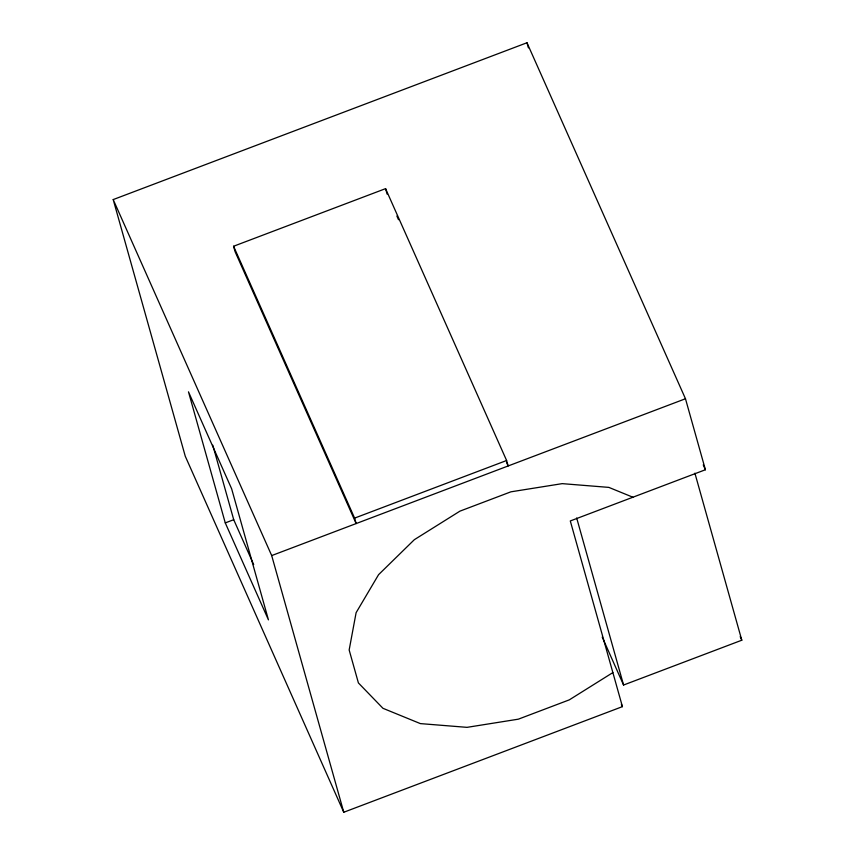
<?xml version="1.0" encoding="UTF-8"?>
<svg xmlns="http://www.w3.org/2000/svg" width="855" height="855" viewBox="0 0 855 855"><rect width="100%" height="100%" fill="white"/><g stroke="black" fill="none" stroke-linecap="round" stroke-linejoin="round"><path stroke-width="1.28" d="M612.875 672.586L569.302 699.86L518.354 719.173L467.033 727.349L420.382 723.608L382.955 708.303L358.405 682.931L349.161 649.982L356.108 612.682L378.573 574.678L414.344 539.687L459.947 511.14L510.895 491.828L562.205 483.641L608.856 487.393L632.903 497.225M113.202 199.578L526.979 42.75L685.475 398.751L705.407 469.748L570.296 520.952L622.429 706.636L343.763 812.25L185.268 456.249L113.202 199.578L271.698 555.579L343.763 812.25M233.575 246.251L354.611 518.109L356.15 523.57L235.104 251.712L233.575 246.251L385.573 188.645L506.609 460.503L508.148 465.964L506.513 462.299M225.271 522.907L188.474 391.836L231.641 488.793L268.438 619.864L225.271 522.907L233.714 519.701L212.788 445.177M354.611 518.109L506.609 460.503M271.698 555.579L685.475 398.751M602.23 637.082L623.573 685.026L741.798 640.213L694.901 473.168M703.248 464.885L705.407 469.748M740.195 636.622L741.798 640.213M621.35 704.199L622.429 706.636M396.88 216.048L398.505 219.703M233.714 519.701L253.679 564.546M526.979 42.75L528.422 47.88M576.676 517.98L623.573 685.026M385.573 188.645L387.112 194.106"/></g></svg>
